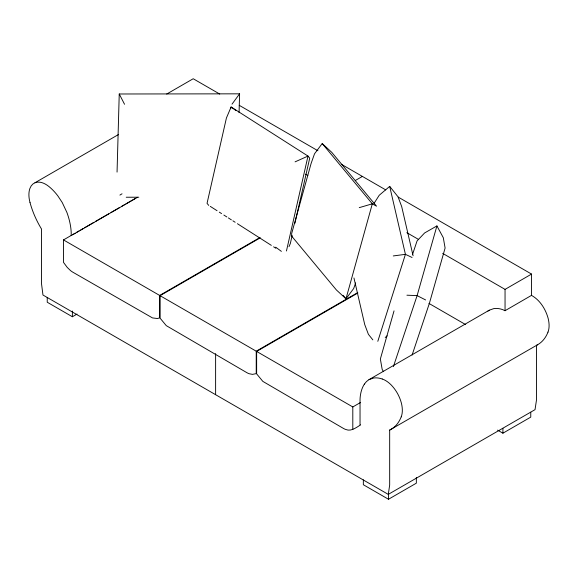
<?xml version="1.0" encoding="UTF-8"?>
<svg xmlns="http://www.w3.org/2000/svg" width="578" height="578" viewBox="0 0 578 578"><rect width="100%" height="100%" fill="white"/><g stroke="black" fill="none" stroke-linecap="round" stroke-linejoin="round"><path stroke-width="0.87" d="M117.052 172.107L119.241 93.99L239.595 93.831L239.068 112.688M30.027 202.56A62.084 35.843 60 0 0 41.551 229.098L41.565 284.087L42.967 295.026L388.272 494.385L389.673 485.065L389.673 430.075A62.084 35.843 60 0 0 401.211 416.854M230.709 108.736L231.106 106.981L308.002 156.074L309.714 158.141L294.932 223.238M286.45 250.989L308.002 156.074L295.083 161.854M292.136 235.557L290.344 243.475L289 246.625M394.037 310.87L380.36 358.989L382.159 369.328L383.438 371.683M412.504 254.558L417.063 240.918L424.613 232.956L436.917 225.919L417.106 295.618L393.401 366.582M377.81 341.323L405.424 254.334L389.695 186.383L379.233 195.256L373.973 203.499M412.107 355.036L429.476 303.038L445.103 248.041L443.304 237.71L436.917 225.919M355.658 282.909L353.671 288.53L345.976 298.804L336.418 289.983L291.673 236.156L291.666 233.519L311.109 163.444L314.519 153.813L322.213 143.539L331.765 152.354L375.938 205.493M364.371 384.132L366.466 381.559L368.995 379.638L489.255 310.205L493.742 308.623A36.638 21.155 60 0 1 502.528 309.562L505.049 310.704L531.55 295.344M232.016 104.148L239.595 93.831M385.223 337.523L387.188 335.854M487.94 311.087L489.255 310.205M118.497 134.529L34.969 182.756L32.852 184.05L31.14 185.979L29.89 188.493A25.432 14.681 60 0 0 30.013 202.553M119.906 195.097L122.037 193.803M166.717 94.048L193.218 78.745L219.719 94.048M260.129 237.428L159.651 295.437L159.651 317.878L157.454 318.521L152.505 317.929L73.066 272.325A18.496 10.679 60 0 1 70.53 270.583L67.25 267.433L63.486 262.354L63.486 239.913L71.275 235.419M72.835 234.516L75.169 233.172M76.73 232.269L79.063 230.925M80.624 230.022L82.957 228.671M84.518 227.775L93.867 222.378M95.421 221.475L108.664 213.831M110.998 212.487L119.567 207.538M121.907 206.187L124.241 204.843M125.802 203.94L135.144 198.543M137.578 197.286L71.202 235.607L71.202 232.457A51.052 29.471 60 0 0 66.875 212.372L62.243 202.538L57.764 195.776A36.638 21.155 60 0 0 48.978 186.571A23.019 13.294 60 0 0 40.142 182.236L37.425 182.142L34.969 182.756M47.237 297.345L47.237 302.229L72.38 316.751L77.026 314.071M355.369 180.466L362.384 176.413M357.479 292.735L256.227 351.193L256.227 373.634L252.463 374.371L249.183 373.728A18.496 10.679 60 0 1 246.647 372.543L166.269 325.638L160.063 318.117L160.063 295.676L259.76 238.114M360.593 424.895C356.272 427.489 351.157 431.802 345.76 429.483A18.496 10.679 60 0 1 343.224 428.298L262.846 381.393L256.639 373.872L256.639 351.431L357.898 292.974M442.683 253.374L505.049 289.383L531.55 274.08L531.55 295.401C540.025 300.155 545.538 309.035 548.11 318.225A25.432 14.681 60 0 1 547.987 332.14M256.639 351.431L352.804 406.948L360.593 402.454M389.673 430.075L537.692 344.69M388.272 494.385L535.033 409.65L536.435 400.337L536.435 345.341A62.084 35.843 60 0 0 547.973 332.119M363.345 479.848L363.345 484.732L388.495 499.255L416.348 483.172L416.348 477.464M497.571 430.119L502.911 433.197L530.763 417.114L530.763 412.222M368.995 379.638L373.475 378.055A36.638 21.155 60 0 1 382.26 378.995M359.263 207.639L372.319 203.817L376.509 206.18M393.278 255.938L405.424 254.334L412.071 257.485M126.228 197.235L138.807 197.221M406.919 295.199L417.106 295.618L425.61 299.946M239.213 105.304L317.943 150.757M341.331 164.26L385.772 189.916M398.242 197.12L531.55 274.08M305.48 174.159L307.821 175.51M406.825 232.674L418.515 239.422M428.941 303.407L465.687 324.626M63.486 239.913L159.651 295.437M160.063 295.676L256.227 351.193M210.269 206.375L217.053 210.703M219.315 212.148L221.576 213.593M223.838 215.038L226.851 216.96M228.361 217.928L231.373 219.85M232.883 220.81L235.145 222.255M237.406 223.7L271.328 245.361M273.589 246.806L275.851 248.251M236.077 110.636L231.106 106.981L226.417 118.013L207.047 203.348L208.759 205.407M275.713 247.189L281.392 251.372M322.213 143.539L372.319 203.817L345.976 298.804L343.094 295.336M389.695 186.383L398.025 196.802L401.688 206.563L413.082 255.787M372.839 339.871L368.396 334.308L364.732 324.554L353.953 277.967M119.241 93.99L124.545 104.286M505.049 289.383L505.049 310.704M502.911 428.305L502.911 433.197M388.495 493.547L388.495 499.255M360.036 424.808L360.036 399.21A51.052 29.471 60 0 1 364.364 384.124M352.804 406.948L352.804 429.389M215.616 353.613L215.616 394.702M72.38 311.043L72.38 316.751M401.226 416.868A25.432 14.681 60 0 0 401.349 402.953C399.521 396.183 395.995 389.883 391.096 384.861A23.019 13.294 60 0 0 382.26 379.002"/></g></svg>
